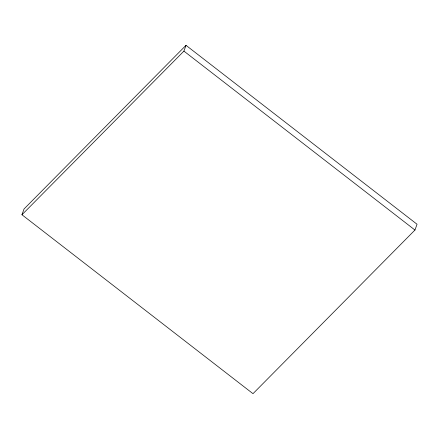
<?xml version="1.0" encoding="UTF-8"?>
<svg xmlns="http://www.w3.org/2000/svg" width="439" height="439" viewBox="0 0 439 439"><rect width="100%" height="100%" fill="white"/><g stroke="black" fill="none" stroke-linecap="round" stroke-linejoin="round"><path stroke-width="0.66" d="M21.95 214.748L24.046 208.959L186.01 45.327L417.05 224.252L414.954 230.041L252.99 393.673L21.95 214.748L183.914 51.111L186.01 45.327M183.914 51.111L414.954 230.041"/></g></svg>
